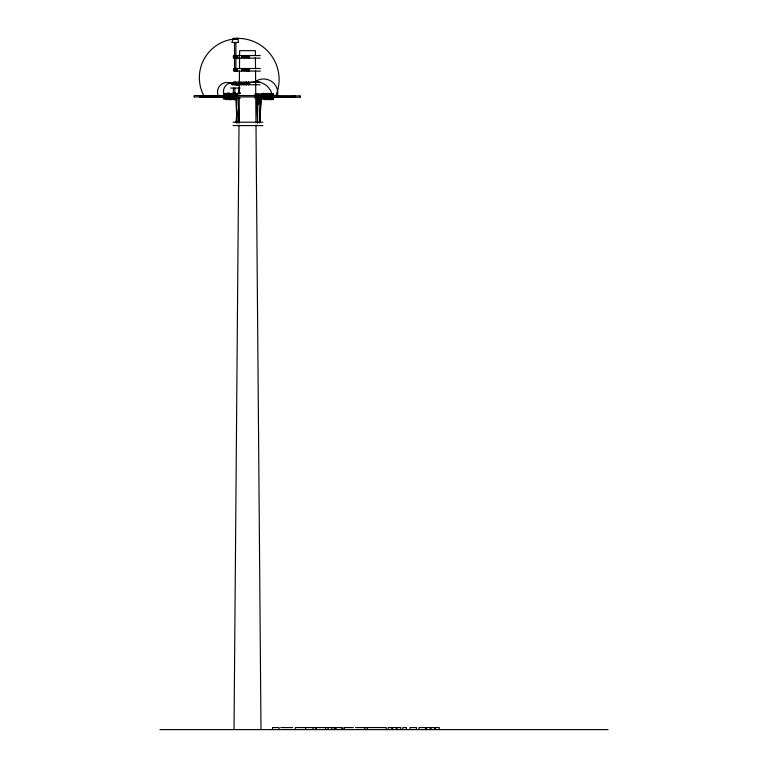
<?xml version="1.0" encoding="UTF-8"?>
<svg xmlns="http://www.w3.org/2000/svg" width="768" height="768" viewBox="0 0 768 768"><rect width="100%" height="100%" fill="white"/><g stroke="black" fill="none" stroke-linecap="round" stroke-linejoin="round"><path stroke-width="1.15" d="M222.883 96.288L222.854 97.162L222.874 95.53M224.803 96.528L224.803 95.731M228.874 95.731L228.97 99.178L229.046 97.334M263.376 96.259L263.472 93.206L263.472 99.312L263.443 96.518M264.24 95.462C264 88.176 264.163 104.822 263.981 97.21M271.622 97.421L271.507 96.336L271.411 99.744L271.325 97.478M272.246 96.605L272.102 97.67L272.246 96.336M232.368 96.835L232.301 99.6L232.301 97.229M233.05 96.835L232.973 99.6L232.982 97.229M235.632 96.883L235.536 99.706L235.459 97.219M226.272 95.53L226.186 99.504L226.09 97.027M266.89 95.539L266.803 99.629L266.698 96.998M194.371 96.326L194.342 96.922L236.41 96.922L236.438 96.326L236.41 95.578L194.342 95.568L194.342 96.922M194.323 96.163L194.342 95.578M223.507 95.75L223.526 99.062L223.546 93.235L223.555 95.53M224.861 96.01L224.88 93.12L224.976 95.77M226.954 95.53L226.858 99.638L226.762 96.989M229.613 96.01L229.661 95.53M231.686 97.018L231.61 99.638L231.514 96.989M234.422 96.288L234.394 97.162L234.413 95.53M234.96 97.075L234.874 99.686L234.778 97.037M259.459 96.922L237.091 96.922L237.091 95.568L294.778 95.702L294.758 96.922L270.048 96.922M237.091 96.922L237.091 95.578M234.019 729.6L239.011 125.04M239.03 122.64L239.242 97.45M239.27 93.85L239.462 71.059M239.482 68.659L239.568 57.859M239.587 55.459L239.626 50.669L255.379 50.669L255.418 55.459M294.739 96.163L294.758 95.578M294.787 96.326L294.768 96.922M226.32 94.512C226.09 90.048 226.138 102.816 226.32 97.459M266.275 96.845L266.083 99.552L266.208 95.539M266.947 96.835C266.774 104.208 266.726 88.838 266.947 95.318M270.854 97.584L270.883 96.336L270.739 99.629L270.653 96.874M227.626 95.347L227.606 99.206L227.606 93.091L227.626 95.53M228.374 96.95C228.173 103.901 228.269 90.01 228.134 95.29M229.478 95.798L229.613 93.965M230.16 95.798L230.285 93.965M232.742 95.846L232.877 94.022M233.424 95.846L233.51 93.6L233.597 95.885M233.597 97.459L233.51 99.715L233.424 97.43M264.125 95.99L264.173 95.539M264.24 97.046L264.106 98.899M266.16 96.979C266.17 103.795 265.987 90.307 266.256 94.627M267.514 95.99L267.542 93.206L267.542 99.312L267.514 96.518M268.195 95.99L268.243 95.539M268.31 97.046L268.147 99.542L268.061 96.787M268.982 97.075C268.781 103.843 268.79 88.502 268.982 95.558M269.414 95.808L269.549 93.955M270.096 95.808C270.355 88.694 270.096 105.379 269.971 96.874M270.23 96.259L270.058 97.709L270.154 96.864M270.778 95.789L270.73 93.744L270.662 95.376M270.941 97.421L270.854 99.533L270.768 96.547M271.45 95.789L271.536 93.667L271.622 95.904M271.325 95.894L271.411 93.629L271.507 95.894M272.006 95.894L272.093 93.629L272.179 95.894M272.122 97.2L272.093 99.744L272.064 97.2M272.688 95.866L272.774 93.754L272.851 95.27M272.861 97.507L272.774 99.619L272.688 97.392M273.37 95.866L273.456 93.754L273.523 95.27M273.466 97.565L273.446 99.619L273.37 97.392M262.195 97.229C261.965 103.949 262.022 88.022 262.205 95.645M262.877 97.229C262.646 103.949 262.704 88.022 262.877 95.645M263.99 95.635L264.077 93.552L264.125 94.051M264.662 95.635L264.758 93.552L264.797 94.051M230.4 97.162L230.246 99.658L230.16 97.382M231.082 97.162C230.842 103.757 230.909 87.859 231.082 95.587M232.195 95.587L232.291 93.562L232.358 95.28M232.877 95.587L232.963 93.562L233.04 95.28M235.459 95.645L235.555 93.61L235.622 95.338M236.141 95.645L236.16 94.339M224.294 97.229C224.045 103.229 224.15 88.08 224.294 95.722M224.861 95.75L224.909 95.53M224.976 97.334L224.899 99.178L224.861 96.278M225.648 97.334C225.446 103.44 225.437 88.79 225.648 94.992M228.931 95.75L228.989 95.53M229.718 97.334L229.651 99.178L229.613 96.278M230.842 95.414L230.89 93.773M231.024 95.53L230.899 97.219M231.514 95.414L231.59 93.571L231.686 95.453M234.106 95.472L234.134 94.224M234.778 95.472L234.854 93.629L234.95 95.501M264.912 97.43C264.662 103.526 264.768 87.811 264.922 95.856M265.594 97.43L265.43 99.658L265.498 98.765M227.002 97.459C226.771 104.755 226.848 86.621 227.011 95.962M228.806 95.29L228.883 93.658L229.046 95.77M268.07 95.29L267.974 94.042M268.742 95.29L268.858 93.965M269.981 95.376L270.048 93.744L270.115 94.474M258.739 95.539L258.72 97.277L258.691 96.259M260.707 97.114L260.678 97.622L260.65 97.114M262.138 95.539L262.128 97.142M262.81 95.539L262.81 97.142M264.845 95.539L264.845 97.142M265.354 95.078L265.478 93.955M265.526 97.142L265.498 99.283L265.344 97.392M266.026 95.078L266.112 93.552L266.189 95.078M268.925 95.539L268.915 97.142M270.058 97.709L270.23 96.518M270.23 95.75L270.278 95.539M271.507 96.864L271.526 97.584M274.157 97.2L274.128 97.709L274.099 97.2M271.613 98.122L271.536 99.533L271.45 96.547M225.427 94.848L225.504 93.686L225.542 94.253M226.099 94.848L226.186 93.686L226.243 94.781M266.717 94.742L266.774 93.571L266.861 94.742M267.533 98.467L267.475 99.629L267.389 98.467M224.861 96.528L224.794 97.219M226.781 94.733L226.838 93.571L226.925 94.752M226.906 96.95L226.829 97.219M227.597 98.477L227.539 99.638L227.453 98.448M230.861 98.525L230.803 99.686L230.87 99.014M230.995 98.477L230.89 99.418M228.278 98.554L228.211 99.542L228.125 96.787M228.95 98.554L228.893 99.542L228.797 96.787M231.542 98.602L231.475 99.6L231.418 98.87M268.214 98.554C268.051 100.992 268.166 88.973 268.31 95.462M268.886 98.554L268.829 99.542L268.733 96.787M228.221 93.974L228.278 93.091L228.307 95.53M229.632 98.774L229.565 99.658L229.478 97.382M230.304 98.774C230.112 99.408 230.304 89.146 230.41 95.587M269.53 98.765L269.578 93.322L269.501 99.658L269.414 97.392M271.43 97.565L271.507 97.114M264.806 98.89L264.768 99.6L264.662 97.21M266.045 98.976L266.006 99.677L265.92 98.717M199.584 97.162L199.546 96.394L199.574 97.248L226.954 97.286M300 95.914L299.99 97.248L299.99 95.894L294.038 95.894M225.552 98.899L225.504 99.504L225.408 97.027M267.408 94.176L267.456 93.571L267.523 94.176M268.646 94.262L268.685 93.658L268.752 94.262M269.328 94.262L269.366 93.658L269.434 94.262M230.064 94.224L230.102 93.629L230.17 94.243M230.17 99.091L230.131 99.686L230.045 98.506M230.736 94.224L230.784 93.629M236.189 122.63L236.899 109.92M236.304 122.63L236.899 112.032M258.662 104.611L259.046 97.68M259.728 121.978L261.082 97.709M259.843 121.987L261.37 94.886L259.152 94.829M231.427 94.205L231.514 94.013M236.65 94.205L232.186 94.013M270.106 99.139L270.067 99.629L270.182 97.622M232.877 99.312L232.742 97.43M264.163 97.142L264.115 96.259M267.389 99.331L267.283 98.851M268.07 99.331L267.955 98.851M268.234 97.142L268.195 96.518M236.774 95.568L236.736 96.787M265.949 93.955L266.035 94.138M266.621 93.955L266.717 94.138M236.179 93.907L236.275 94.138M236.266 99.408L236.131 97.219M268.733 99.514L268.627 98.544M269.414 99.514L269.309 98.544M224.218 97.094L224.237 95.53M226.262 97.094L226.166 97.613L226.224 96.95M228.298 97.094L228.298 95.347M228.97 97.094L228.95 93.12L228.922 93.965M229.651 97.094L229.632 93.12L229.728 95.77M230.333 97.094L230.342 95.53M228.749 99.571L228.691 98.477M229.43 99.571L229.373 98.477M236.179 55.421L234.211 55.421L234.317 58.128M260.266 55.546L248.41 55.546L248.41 58.128L260.266 58.128M233.99 56.016L233.366 56.016L233.366 57.667L233.99 57.667M246.298 56.093L247.248 56.16M248.41 56.352L249.254 56.256L249.254 57.466L248.726 57.466L248.726 56.256M246.298 56.794L246.97 56.794M234.211 57.456L235.92 57.456L235.882 68.736M246.298 57.494L247.248 57.475M260.371 68.506L248.515 68.506L248.515 71.088L260.371 71.088M234.192 69.062L234.912 69.062M246.394 69.043L247.354 69.11M248.515 69.312L249.35 69.206L249.35 70.426L248.832 70.426L248.832 69.206M246.394 69.744L247.066 69.744M246.394 70.445L247.354 70.435M259.93 82.166L248.074 82.166L248.074 84.758L259.93 84.758M245.952 82.714L246.624 82.714M245.952 83.414L246.624 83.414M218.342 95.827A9.485 9.485 0 0 1 232.157 83.99L247.699 83.99A16.579 16.445 0 0 1 272.304 95.837M245.952 84.115L246.912 84.096M232.09 84.672L236.832 84.672M240.25 84.672L237.216 84.672L237.312 83.99M235.872 84.758L246.912 84.758L246.912 82.166L233.539 82.166L233.539 83.894M230.707 88.061L240.106 88.061M240.269 93.533L232.099 93.533L232.099 94.205M263.904 94.051L254.995 94.051L254.995 98.122L257.606 98.122M236.016 94.368L237.034 94.378L236.016 94.368L236.803 122.88M263.904 94.723L255.677 94.723L255.677 98.122M256.944 94.954L256.762 94.445L258.979 94.474M230.515 97.286L236.467 97.286M257.875 97.286L267.389 97.286M269.77 97.286L299.99 97.229M240.269 98.285L236.17 98.285L236.17 94.205M233.04 122.208L262.906 122.208M233.04 125.597L262.906 125.597M280.781 727.565L292.627 727.565M353.347 727.565L344.074 727.565L344.074 729.6M355.622 727.565L386.227 727.565L386.227 729.6M159.955 729.6L608.045 729.6M261.37 94.886L260.323 94.848M236.41 96.922L236.39 96.346M230.938 93.581L230.851 94.243M234.24 94.243L234.269 95.501M230.736 99.072L230.832 96.989M259.709 122.976L258.797 94.454L256.762 94.435L257.549 122.947M257.002 98.486L257.674 122.947M238.291 98.448L238.963 122.909M238.157 97.958L238.848 122.88M236.256 98.419L236.928 122.88M265.402 97.114C265.411 98.669 265.459 89.866 265.594 95.088M270.816 95.75L270.864 93.667L270.941 95.904M236.851 95.568L236.861 96.787M255.437 57.859L255.533 68.659M255.552 71.059L255.734 93.85M255.763 97.45L255.974 122.64M255.994 125.04L260.995 729.6M439.248 729.6L439.248 727.565L426.624 727.565L426.624 729.6M435.446 727.565L435.446 729.6M434.832 727.565L434.832 729.6M430.982 727.565L430.982 729.6M430.339 727.565L430.339 729.6M425.52 729.6L425.52 727.565L418.982 727.565L418.982 729.6M416.515 729.6L416.515 727.565L409.968 727.565L409.968 729.6M406.406 729.6L406.406 727.565L402.758 727.565L402.758 729.6M400.781 729.6L400.781 727.565L388.157 727.565L388.157 729.6M396.989 727.565L396.989 729.6M396.374 727.565L396.374 729.6M392.515 727.565L392.515 729.6M391.882 727.565L391.882 729.6M367.162 727.565L367.162 729.6M364.8 727.565L364.8 729.6M344.371 727.565L344.371 729.6M342.23 729.6L342.211 727.565L334.829 727.565L334.829 729.6M341.578 727.565L341.578 729.6M336.029 727.565L336.029 729.6M334.282 729.6L334.282 727.565L295.238 727.565L295.238 729.6M331.757 727.565L331.757 729.6M328.061 727.565L328.061 729.6M325.565 727.565L325.565 729.6M315.965 727.565L315.965 729.6M315.821 727.565L315.821 729.6M313.085 727.565L313.085 729.6M305.683 727.565L305.683 729.6M294.739 95.923L294.739 97.286M279.053 729.6L279.053 727.565L272.506 727.565L272.506 729.6M259.066 94.051L259.066 94.723M249.091 55.546L249.091 58.128M249.197 68.506L249.197 71.088M248.947 68.506L248.947 71.088M248.842 55.546L248.842 58.128M248.746 82.166L248.746 84.758M248.698 69.293L248.698 70.339M248.467 56.438L248.467 57.283M248.496 82.166L248.496 84.758M248.304 69.389L248.304 70.234M248.198 56.438L248.198 57.283M248.17 69.293L248.17 70.339M248.256 82.963L248.256 84M248.064 56.342L248.064 57.379M248.045 69.389L248.045 70.234M247.805 56.342L247.805 57.379M247.91 69.293L247.91 70.339M247.862 83.059L247.862 83.904M247.67 56.438L247.67 57.283M247.642 69.293L247.642 70.339M247.728 82.963L247.728 84M247.546 56.342L247.546 57.379M247.517 69.389L247.517 70.234M247.469 82.963L247.469 84M247.411 56.438L247.411 57.283M247.334 83.059L247.334 83.904M247.248 69.389L247.248 70.234M247.2 82.963L247.2 84M247.018 56.342L247.018 57.379M247.066 83.059L247.066 83.904M246.893 68.506L246.922 71.088M246.816 55.546L246.787 58.128M246.73 69.389L246.73 70.234M246.672 82.963L246.672 84M246.509 55.546L246.509 58.128M246.614 68.506L246.614 71.088M246.49 56.342L246.49 57.379M246.48 82.166L246.451 84.758M246.336 69.293L246.336 70.339M246.278 83.059L246.278 83.904M246.096 56.438L246.096 57.283M246.067 69.293L246.067 70.339M246.173 82.166L246.173 84.758M245.962 56.342L245.962 57.379M245.933 69.389L245.933 70.234M245.702 56.342L245.702 57.379M245.808 69.293L245.808 70.339M245.76 83.059L245.76 83.904M245.568 56.438L245.568 57.283M245.539 69.293L245.539 70.339M245.626 82.963L245.626 84M245.443 56.342L245.443 57.379M245.414 69.389L245.414 70.234M245.491 83.059L245.491 83.904M245.309 56.438L245.309 57.283M245.28 69.293L245.28 70.339M245.357 82.963L245.357 84M245.174 56.342L245.174 57.379M245.146 69.389L245.146 70.234M245.098 82.963L245.098 84M244.915 56.342L244.915 57.379M245.021 69.293L245.021 70.339M244.963 83.059L244.963 83.904M244.781 56.438L244.781 57.283M244.752 69.293L244.752 70.339M244.838 82.963L244.838 84M244.646 56.342L244.646 57.379M244.627 69.389L244.627 70.234M244.704 83.059L244.704 83.904M244.522 56.438L244.522 57.283M244.493 69.293L244.493 70.339M244.57 82.963L244.57 84M244.291 55.546L244.291 58.128M244.397 68.506L244.397 71.088M244.31 82.963L244.31 84M244.128 56.342L244.128 57.379M244.224 69.293L244.224 70.339M244.176 83.059L244.176 83.904M243.994 56.438L243.994 57.283M243.965 69.293L243.965 70.339M243.955 82.166L243.955 84.758M243.859 56.342L243.859 57.379M243.83 69.389L243.83 70.234M243.782 82.963L243.782 84M243.734 56.438L243.734 57.283M243.706 69.293L243.706 70.339M243.648 83.059L243.648 83.904M243.6 56.342L243.6 57.379M243.571 69.389L243.571 70.234M243.523 82.963L243.523 84M243.341 56.342L243.341 57.379M243.437 69.293L243.437 70.339M243.389 83.059L243.389 83.904M243.206 56.438L243.206 57.283M243.178 69.293L243.178 70.339M243.254 82.963L243.254 84M243.072 56.342L243.072 57.379M243.043 69.389L243.043 70.234M242.995 82.963L242.995 84M242.938 56.438L242.938 57.283M242.918 69.293L242.918 70.339M242.861 83.059L242.861 83.904M242.813 56.342L242.813 57.379M242.784 69.389L242.784 70.234M242.736 82.963L242.736 84M242.544 56.342L242.544 57.379M242.65 69.293L242.65 70.339M242.602 83.059L242.602 83.904M242.419 56.438L242.419 57.283M242.39 69.293L242.39 70.339M242.467 82.963L242.467 84M242.285 56.342L242.285 57.379M242.285 69.37L242.285 70.253M242.208 82.963L242.208 84M242.179 56.419L242.179 57.302M242.074 83.059L242.074 83.904M241.939 82.963L241.939 84M241.843 83.04L241.843 83.923M241.642 68.506L241.642 71.088M241.536 55.546L241.536 58.128M241.2 82.166L241.2 84.758M239.635 83.99L239.635 84.672M239.174 55.546L239.174 58.128M239.021 83.99L239.021 84.672M238.829 82.166L238.829 84.758M238.963 92.813L238.963 93.494M238.55 88.061L238.512 93.494M238.445 83.99L238.445 84.672M237.946 83.99L237.946 84.672M237.859 39.082L237.83 38.4L233.251 38.4L233.28 39.082M237.792 93.533L237.792 94.205M237.629 38.4L237.581 39.082M237.562 83.99L237.562 84.672M237.456 68.506L237.456 71.088M237.504 83.99L237.504 84.672M237.36 55.546L237.36 58.128M236.784 38.4L236.784 39.082M236.851 93.533L236.851 98.285M236.688 38.4L236.688 39.082M236.534 83.99L236.486 84.672M236.112 38.4L236.218 39.082M236.16 68.506L236.16 71.088M236.17 83.99L236.17 84.672M236.054 55.546L236.054 58.128M235.882 42.47L235.882 55.421M235.872 82.166L235.872 83.894M235.632 55.546L235.632 58.128M235.661 68.506L235.709 71.088M235.69 83.99L235.69 84.672M235.613 38.4L235.498 39.082M235.536 55.546L235.555 58.128M235.555 68.506L235.622 71.088M235.45 55.546L235.45 58.128M235.277 82.166L235.171 83.894M234.998 38.4L234.998 39.082M235.104 82.166L235.123 84.672M234.893 38.4L234.893 39.082M234.931 55.421L234.931 57.456M234.826 93.494L234.778 88.061M234.518 42.47L234.518 55.421M234.528 56.323L234.518 70.992M234.509 83.99L234.509 84.672M234.413 68.506L234.413 71.088M234.202 69.274L234.202 70.32M234.096 56.323L234.096 57.36M233.914 39.082L233.914 38.4L233.837 39.082A38.842 38.842 0 0 0 203.683 95.491M233.971 82.166L233.894 84.672M233.76 82.944L233.76 83.846M233.837 92.813L233.837 93.494M233.654 84.288L233.654 82.637L233.03 82.637L233.03 84.288M233.53 38.4L233.472 39.082M233.424 88.061L233.386 93.494M233.318 83.99L233.318 84.672M232.819 83.99L232.819 84.672M232.435 83.99L232.435 84.672M232.186 83.99L232.157 84.672M199.594 96.432L199.594 97.286M237.082 38.4A41.107 41.107 0 0 1 275.635 96.019M223.738 94.253A9.11 9.101 -90 0 1 233.549 82.685M254.986 81.85A14.198 14.083 0 0 1 277.469 95.981M234.278 97.075L234.202 99.686L234.211 97.046M233.539 97.046L233.51 97.67L233.482 97.037M234.893 97.046L234.874 97.67L234.835 97.037M235.574 97.046L235.546 97.67L235.517 97.037M262.618 97.2L262.589 97.709L262.57 97.2M266.813 97.114L266.784 97.622L266.765 97.114M272.803 97.2L272.774 97.709L272.746 97.2M233.184 39.082L231.802 42.47L238.589 42.47L237.926 39.082L233.184 39.082M247.248 55.546L233.885 55.546L233.885 58.128L247.248 58.128L247.248 55.546M246.97 55.805L246.298 55.805L246.298 57.782L246.97 57.782L246.97 55.805M247.354 68.506L233.981 68.506L233.981 71.088L247.354 71.088L247.354 68.506M247.066 68.755L246.394 68.755L246.394 70.733L247.066 70.733L247.066 68.755M234.096 68.966L233.472 68.966L233.472 70.618L234.096 70.618L234.096 68.966M246.624 82.426L245.952 82.426L245.952 84.403L246.624 84.403L246.624 82.426M248.909 82.877L248.381 82.877L248.381 84.086L248.909 84.086L248.909 82.877M235.085 92.813L233.117 92.813L233.117 93.494L235.085 93.494L235.085 92.813M239.952 92.813L238.243 92.813L238.243 93.494L239.952 93.494L239.952 92.813M237.264 39.082L237.264 38.4L237.187 39.082M236.765 84.672L236.746 83.99L236.736 84.672M234.413 39.082L234.413 38.4L234.326 39.082"/></g></svg>
